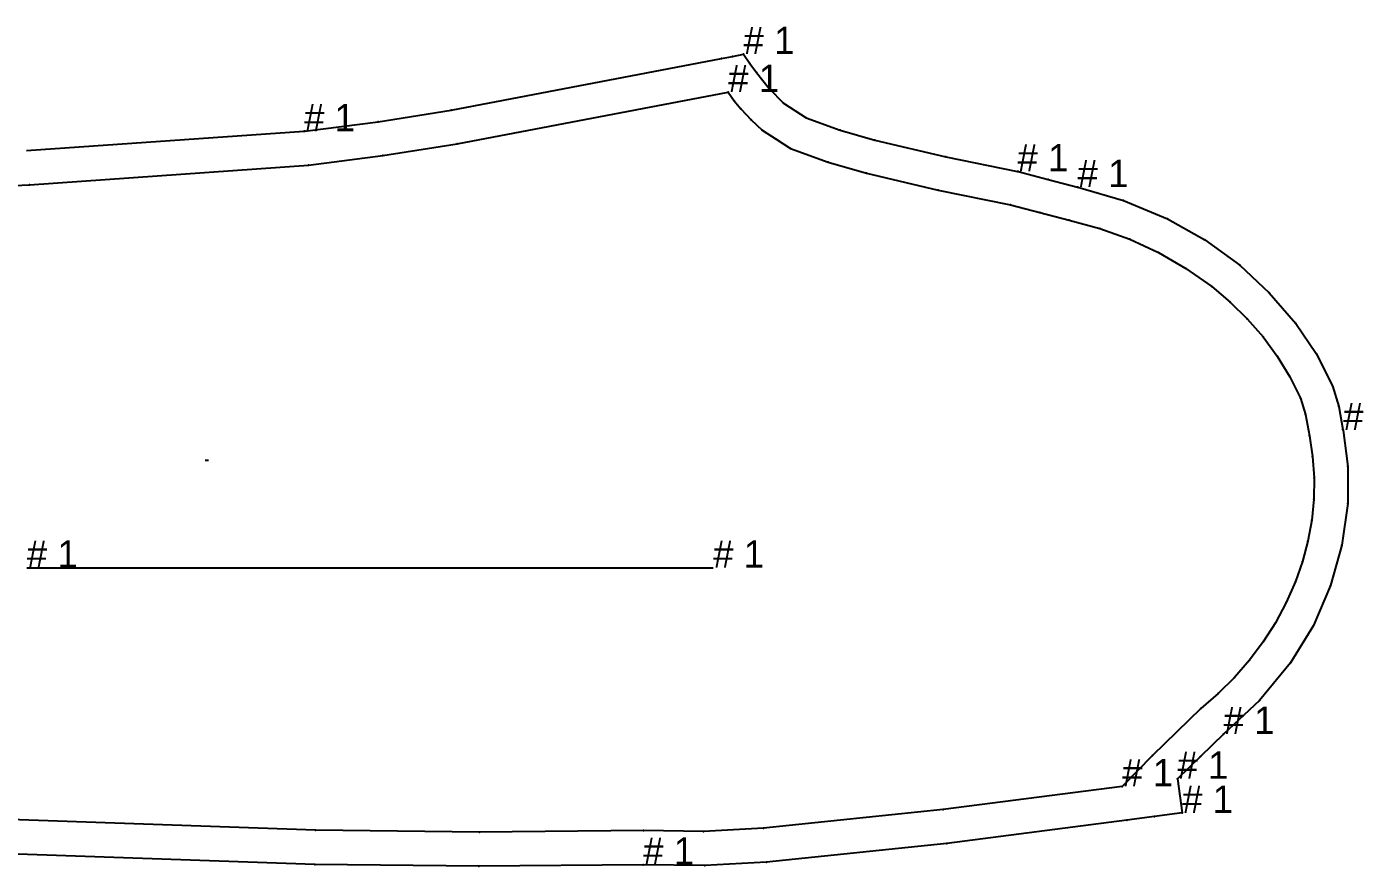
# Model space of a CAD drawing. Extents: x -10 to 11547, y -349 to 304.
# Drawn here: x 5153.4 to 5545.1, y -118.8 to 126.8 of the extents above; entities that cross this region are included whole.
import ezdxf

# ---------------------------------------------------------------- set-up
doc = ezdxf.new("R2010")
doc.units = 0

# ---------------------------------------------------------------- blocks, each defined once
blk = doc.blocks.new('SPMANICA2P-S_38')
at = {"layer": '1'}
blk.add_lwpolyline([(-94.5533, 93.4768), (-13.3414, 99.1329), (-13.1064, 99.1516), (8.3209, 101.9437), (29.7003, 105.3547), (108.8174, 120.4015), (112.0436, 121.0541), (115.2699, 121.7067), (117.1447, 119.0012), (119.0195, 116.2957), (122.7112, 111.6482), (126.9101, 107.3898), (133.5443, 103.0736), (143.5057, 99.5138), (153.7171, 96.5788), (174.4831, 91.6626), (195.4387, 87.3859), (195.6202, 87.3504), (204.3766, 85.0586), (213.0237, 82.7954), (213.1331, 82.7667), (226.4694, 78.8591), (239.3474, 73.5065), (250.2884, 67.4031), (260.4543, 59.9958), (269.1299, 51.9177), (276.8998, 42.8977), (282.8206, 34.1368), (287.6419, 24.6678), (289.4268, 18.6217), (290.6902, 11.9304), (290.7268, 11.7377), (292.1552, 1.0481), (292.0626, -9.7894), (290.3216, -21.9072), (287.0507, -33.76), (282.0117, -45.4406), (275.3125, -56.3189), (266.2246, -67.357), (255.7558, -77.1761), (255.7558, -77.1761), (249.015, -83.727), (242.2742, -90.2779), (243.6419, -100.233), (235.5367, -101.322), (227.4316, -102.4109), (174.7694, -109.1725), (121.9572, -114.6632), (103.9453, -115.6733), (85.9024, -115.4024), (85.9024, -115.4024), (37.8242, -115.8415), (-10.2504, -115.2969), (-158.7423, -110.1264)], dxfattribs=at)
at = {"layer": '14'}
blk.add_lwpolyline([(-175.5, 79.9), (-93.7428, 83.506), (-12.1, 89.2), (9.6925, 92.039), (31.4, 95.5), (110.8, 110.6), (112.5483, 108.0769), (114.5, 105.7), (117.5094, 102.5136), (120.7, 99.5), (124.85, 96.8), (129, 94.1), (139.984, 90.1523), (151.2, 86.9), (172.2182, 81.8929), (193.4, 77.6), (202, 75.35), (210.6, 73.1), (219.5536, 70.7135), (228.2672, 67.5531), (236.6712, 63.6436), (244.7018, 59.0147), (252.3, 53.7), (257.6789, 49.2001), (262.6849, 44.285), (267.2847, 38.9869), (271.4272, 33.3243), (275.1062, 27.3506), (278.3, 21.1), (279.7, 16.3), (280.9, 10.1), (281.8009, 3.9604), (282.2103, -2.2344), (282.125, -8.4424), (281.532, -14.6227), (280.4349, -20.7336), (278.8547, -26.7375), (276.8, -32.6), (274.0856, -38.7094), (270.9272, -44.6051), (267.3431, -50.2521), (263.3418, -55.6118), (258.9463, -60.653), (254.1913, -65.3569), (249.1, -69.7), (234.9, -83.5), (226.1, -92.5), (173.6729, -99.2261), (121.1, -104.7), (103.5629, -105.681), (86, -105.4), (37.9999, -105.8457), (-10, -105.3), (-158.3, -100.1)], dxfattribs=at)
at = {"layer": '2'}
for p in [(115.2699, 121.7067), (108.8174, 120.4015), (112.0436, 121.0541), (117.1447, 119.0012), (119.0195, 116.2957), (110.8, 110.6), (126.9101, 107.3898), (29.7003, 105.3547), (114.5, 105.7), (133.5443, 103.0736), (-13.1064, 99.1516), (120.7, 99.5), (31.4, 95.5), (124.85, 96.8), (129, 94.1), (153.7171, 96.5788), (-12.1, 89.2), (151.2, 86.9), (195.6202, 87.3504), (204.3766, 85.0586), (213.1331, 82.7667), (193.4, 77.6), (202, 75.35), (210.6, 73.1), (239.3474, 73.5065), (260.4543, 59.9958), (252.3, 53.7), (276.8998, 42.8977), (287.6419, 24.6678), (278.3, 21.1), (279.7, 16.3), (289.4268, 18.6217), (290.6902, 11.9304), (280.9, 10.1), (292.0626, -9.7894), (276.8, -32.6), (287.0507, -33.76), (275.3125, -56.3189), (249.1, -69.7), (255.7558, -77.1761), (234.9, -83.5), (249.015, -83.727), (226.1, -92.5), (242.2742, -90.2779), (235.5367, -101.322), (243.6419, -100.233), (-10, -105.3), (86, -105.4), (121.1, -104.7), (227.4316, -102.4109), (-10.2504, -115.2969), (85.9024, -115.4024), (121.9572, -114.6632)]:
    blk.add_point(p, dxfattribs=at)
at = {"layer": '3'}
for p in [(122.7112, 111.6482), (112.5483, 108.0769), (8.3209, 101.9437), (117.5094, 102.5136), (-13.3414, 99.1329), (143.5057, 99.5138), (9.6925, 92.039), (139.984, 90.1523), (174.4831, 91.6626), (195.4387, 87.3859), (-93.7428, 83.506), (213.0237, 82.7954), (172.2182, 81.8929), (226.4694, 78.8591), (219.5536, 70.7135), (228.2672, 67.5531), (250.2884, 67.4031), (236.6712, 63.6436), (244.7018, 59.0147), (269.1299, 51.9177), (257.6789, 49.2001), (262.6849, 44.285), (267.2847, 38.9869), (271.4272, 33.3243), (282.8206, 34.1368), (275.1062, 27.3506), (290.7268, 11.7377), (281.8009, 3.9604), (292.1552, 1.0481), (282.2103, -2.2344), (282.125, -8.4424), (281.532, -14.6227), (280.4349, -20.7336), (290.3216, -21.9072), (278.8547, -26.7375), (274.0856, -38.7094), (270.9272, -44.6051), (282.0117, -45.4406), (267.3431, -50.2521), (263.3418, -55.6118), (258.9463, -60.653), (254.1913, -65.3569), (266.2246, -67.357), (255.7558, -77.1761), (173.6729, -99.2261), (103.5629, -105.681), (37.9999, -105.8457), (174.7694, -109.1725), (37.8242, -115.8415), (85.9024, -115.4024), (103.9453, -115.6733)]:
    blk.add_point(p, dxfattribs=at)
at = {"layer": '4'}
for p in [(-13.3414, 99.1329, 10), (195.4387, 87.3859, 10), (213.0237, 82.7954, 10), (290.7268, 11.7377, 10), (255.7558, -77.1761, 10), (85.9024, -115.4024, 10)]:
    blk.add_point(p, dxfattribs=at)
at = {"layer": '5'}
blk.add_line((-42.3544, 2.9305), (-41.3544, 2.9305), dxfattribs=at)
at = {"layer": '7'}
blk.add_line((-94.478, -28.5254), (106.3785, -28.5254), dxfattribs=at)
blk = doc.blocks.new('SPMANICA2P-S_40')
at = {"layer": '1'}
blk.add_lwpolyline([(-94.5533, 93.4768), (-13.3414, 99.1329), (-13.1064, 99.1516), (8.3209, 101.9437), (29.7003, 105.3547), (108.8174, 120.4015), (112.0436, 121.0541), (115.2699, 121.7067), (117.1447, 119.0012), (119.0195, 116.2957), (122.7112, 111.6482), (126.9101, 107.3898), (133.5443, 103.0736), (143.5057, 99.5138), (153.7171, 96.5788), (174.4831, 91.6626), (195.4387, 87.3859), (195.6202, 87.3504), (204.3766, 85.0586), (213.0237, 82.7954), (213.1331, 82.7667), (226.4694, 78.8591), (239.3474, 73.5065), (250.2884, 67.4031), (260.4543, 59.9958), (269.1299, 51.9177), (276.8998, 42.8977), (282.8206, 34.1368), (287.6419, 24.6678), (289.4268, 18.6217), (290.6902, 11.9304), (290.7268, 11.7377), (292.1552, 1.0481), (292.0626, -9.7894), (290.3216, -21.9072), (287.0507, -33.76), (282.0117, -45.4406), (275.3125, -56.3189), (266.2246, -67.357), (255.7558, -77.1761), (255.7558, -77.1761), (249.015, -83.727), (242.2742, -90.2779), (243.6419, -100.233), (235.5367, -101.322), (227.4316, -102.4109), (174.7694, -109.1725), (121.9572, -114.6632), (103.9453, -115.6733), (85.9024, -115.4024), (85.9024, -115.4024), (37.8242, -115.8415), (-10.2504, -115.2969), (-158.7423, -110.1264)], dxfattribs=at)
at = {"layer": '14'}
blk.add_lwpolyline([(-175.5, 79.9), (-93.7428, 83.506), (-12.1, 89.2), (9.6925, 92.039), (31.4, 95.5), (110.8, 110.6), (112.5483, 108.0769), (114.5, 105.7), (117.5094, 102.5136), (120.7, 99.5), (124.85, 96.8), (129, 94.1), (139.984, 90.1523), (151.2, 86.9), (172.2182, 81.8929), (193.4, 77.6), (202, 75.35), (210.6, 73.1), (219.5536, 70.7135), (228.2672, 67.5531), (236.6712, 63.6436), (244.7018, 59.0147), (252.3, 53.7), (257.6789, 49.2001), (262.6849, 44.285), (267.2847, 38.9869), (271.4272, 33.3243), (275.1062, 27.3506), (278.3, 21.1), (279.7, 16.3), (280.9, 10.1), (281.8009, 3.9604), (282.2103, -2.2344), (282.125, -8.4424), (281.532, -14.6227), (280.4349, -20.7336), (278.8547, -26.7375), (276.8, -32.6), (274.0856, -38.7094), (270.9272, -44.6051), (267.3431, -50.2521), (263.3418, -55.6118), (258.9463, -60.653), (254.1913, -65.3569), (249.1, -69.7), (234.9, -83.5), (226.1, -92.5), (173.6729, -99.2261), (121.1, -104.7), (103.5629, -105.681), (86, -105.4), (37.9999, -105.8457), (-10, -105.3), (-158.3, -100.1)], dxfattribs=at)
at = {"layer": '2'}
for p in [(115.2699, 121.7067), (108.8174, 120.4015), (112.0436, 121.0541), (117.1447, 119.0012), (119.0195, 116.2957), (110.8, 110.6), (126.9101, 107.3898), (29.7003, 105.3547), (114.5, 105.7), (133.5443, 103.0736), (-13.1064, 99.1516), (120.7, 99.5), (31.4, 95.5), (124.85, 96.8), (129, 94.1), (153.7171, 96.5788), (-12.1, 89.2), (151.2, 86.9), (195.6202, 87.3504), (204.3766, 85.0586), (213.1331, 82.7667), (193.4, 77.6), (202, 75.35), (210.6, 73.1), (239.3474, 73.5065), (260.4543, 59.9958), (252.3, 53.7), (276.8998, 42.8977), (287.6419, 24.6678), (278.3, 21.1), (279.7, 16.3), (289.4268, 18.6217), (290.6902, 11.9304), (280.9, 10.1), (292.0626, -9.7894), (276.8, -32.6), (287.0507, -33.76), (275.3125, -56.3189), (249.1, -69.7), (255.7558, -77.1761), (234.9, -83.5), (249.015, -83.727), (226.1, -92.5), (242.2742, -90.2779), (235.5367, -101.322), (243.6419, -100.233), (-10, -105.3), (86, -105.4), (121.1, -104.7), (227.4316, -102.4109), (-10.2504, -115.2969), (85.9024, -115.4024), (121.9572, -114.6632)]:
    blk.add_point(p, dxfattribs=at)
at = {"layer": '3'}
for p in [(122.7112, 111.6482), (112.5483, 108.0769), (8.3209, 101.9437), (117.5094, 102.5136), (-13.3414, 99.1329), (143.5057, 99.5138), (9.6925, 92.039), (139.984, 90.1523), (174.4831, 91.6626), (195.4387, 87.3859), (-93.7428, 83.506), (213.0237, 82.7954), (172.2182, 81.8929), (226.4694, 78.8591), (219.5536, 70.7135), (228.2672, 67.5531), (250.2884, 67.4031), (236.6712, 63.6436), (244.7018, 59.0147), (269.1299, 51.9177), (257.6789, 49.2001), (262.6849, 44.285), (267.2847, 38.9869), (271.4272, 33.3243), (282.8206, 34.1368), (275.1062, 27.3506), (290.7268, 11.7377), (281.8009, 3.9604), (292.1552, 1.0481), (282.2103, -2.2344), (282.125, -8.4424), (281.532, -14.6227), (280.4349, -20.7336), (290.3216, -21.9072), (278.8547, -26.7375), (274.0856, -38.7094), (270.9272, -44.6051), (282.0117, -45.4406), (267.3431, -50.2521), (263.3418, -55.6118), (258.9463, -60.653), (254.1913, -65.3569), (266.2246, -67.357), (255.7558, -77.1761), (173.6729, -99.2261), (103.5629, -105.681), (37.9999, -105.8457), (174.7694, -109.1725), (37.8242, -115.8415), (85.9024, -115.4024), (103.9453, -115.6733)]:
    blk.add_point(p, dxfattribs=at)
at = {"layer": '4'}
for p in [(-13.3414, 99.1329, 10), (195.4387, 87.3859, 10), (213.0237, 82.7954, 10), (290.7268, 11.7377, 10), (255.7558, -77.1761, 10), (85.9024, -115.4024, 10)]:
    blk.add_point(p, dxfattribs=at)
at = {"layer": '5'}
blk.add_line((-42.3544, 2.9305), (-41.3544, 2.9305), dxfattribs=at)
at = {"layer": '7'}
blk.add_line((-94.478, -28.5254), (106.3785, -28.5254), dxfattribs=at)
blk = doc.blocks.new('SPMANICA2P-S_42')
at = {"layer": '1'}
blk.add_lwpolyline([(-94.553, 93.477), (-13.341, 99.133), (-13.106, 99.152), (8.321, 101.944), (29.7, 105.355), (108.817, 120.401), (112.044, 121.054), (115.27, 121.707), (117.145, 119.001), (119.019, 116.296), (122.711, 111.648), (126.91, 107.39), (133.544, 103.074), (143.506, 99.514), (153.717, 96.579), (174.483, 91.663), (195.439, 87.386), (195.62, 87.35), (204.377, 85.059), (213.024, 82.795), (213.133, 82.767), (226.469, 78.859), (239.347, 73.507), (250.288, 67.403), (260.454, 59.996), (269.13, 51.918), (276.9, 42.898), (282.821, 34.137), (287.642, 24.668), (289.427, 18.622), (290.69, 11.93), (290.727, 11.738), (292.155, 1.048), (292.063, -9.789), (290.322, -21.907), (287.051, -33.76), (282.012, -45.441), (275.312, -56.319), (266.225, -67.357), (255.756, -77.176), (255.7559, -77.1761), (249.015, -83.727), (242.274, -90.278), (243.642, -100.233), (235.537, -101.322), (227.432, -102.411), (174.769, -109.172), (121.957, -114.663), (103.945, -115.673), (85.902, -115.402), (85.9017, -115.402), (37.824, -115.842), (-10.25, -115.297), (-158.742, -110.126)], dxfattribs=at)
at = {"layer": '14'}
blk.add_lwpolyline([(-175.5, 79.9), (-93.743, 83.506), (-12.1, 89.2), (9.692, 92.039), (31.4, 95.5), (110.8, 110.6), (112.548, 108.077), (114.5, 105.7), (117.509, 102.514), (120.7, 99.5), (124.85, 96.8), (129, 94.1), (139.984, 90.152), (151.2, 86.9), (172.218, 81.893), (193.4, 77.6), (202, 75.35), (210.6, 73.1), (219.554, 70.714), (228.267, 67.553), (236.671, 63.644), (244.702, 59.015), (252.3, 53.7), (257.679, 49.2), (262.685, 44.285), (267.285, 38.987), (271.427, 33.324), (275.106, 27.351), (278.3, 21.1), (279.7, 16.3), (280.9, 10.1), (281.801, 3.96), (282.21, -2.234), (282.125, -8.442), (281.532, -14.623), (280.435, -20.734), (278.855, -26.738), (276.8, -32.6), (274.086, -38.709), (270.927, -44.605), (267.343, -50.252), (263.342, -55.612), (258.946, -60.653), (254.191, -65.357), (249.1, -69.7), (234.9, -83.5), (226.1, -92.5), (173.673, -99.226), (121.1, -104.7), (103.563, -105.681), (86, -105.4), (38, -105.846), (-10, -105.3), (-158.3, -100.1)], dxfattribs=at)
at = {"layer": '2'}
for p in [(115.27, 121.707), (108.817, 120.401), (112.044, 121.054), (117.145, 119.001), (119.019, 116.296), (110.8, 110.6), (126.91, 107.39), (29.7, 105.355), (114.5, 105.7), (133.544, 103.074), (-13.106, 99.152), (120.7, 99.5), (31.4, 95.5), (124.85, 96.8), (129, 94.1), (153.717, 96.579), (-12.1, 89.2), (151.2, 86.9), (195.62, 87.35), (204.377, 85.059), (213.133, 82.767), (193.4, 77.6), (202, 75.35), (210.6, 73.1), (239.347, 73.507), (260.454, 59.996), (252.3, 53.7), (276.9, 42.898), (287.642, 24.668), (278.3, 21.1), (279.7, 16.3), (289.427, 18.622), (290.69, 11.93), (280.9, 10.1), (292.063, -9.789), (276.8, -32.6), (287.051, -33.76), (275.312, -56.319), (249.1, -69.7), (255.756, -77.176), (234.9, -83.5), (249.015, -83.727), (226.1, -92.5), (242.274, -90.278), (235.537, -101.322), (243.642, -100.233), (-10, -105.3), (86, -105.4), (121.1, -104.7), (227.432, -102.411), (-10.25, -115.297), (85.902, -115.402), (121.957, -114.663)]:
    blk.add_point(p, dxfattribs=at)
at = {"layer": '3'}
for p in [(122.711, 111.648), (112.548, 108.077), (8.321, 101.944), (117.509, 102.514), (-13.341, 99.133), (143.506, 99.514), (9.692, 92.039), (139.984, 90.152), (174.483, 91.663), (195.439, 87.386), (-93.743, 83.506), (213.024, 82.795), (172.218, 81.893), (226.469, 78.859), (219.554, 70.714), (228.267, 67.553), (250.288, 67.403), (236.671, 63.644), (244.702, 59.015), (269.13, 51.918), (257.679, 49.2), (262.685, 44.285), (267.285, 38.987), (271.427, 33.324), (282.821, 34.137), (275.106, 27.351), (290.727, 11.738), (281.801, 3.96), (292.155, 1.048), (282.21, -2.234), (282.125, -8.442), (281.532, -14.623), (280.435, -20.734), (290.322, -21.907), (278.855, -26.738), (274.086, -38.709), (270.927, -44.605), (282.012, -45.441), (267.343, -50.252), (263.342, -55.612), (258.946, -60.653), (254.191, -65.357), (266.225, -67.357), (255.7559, -77.1761), (173.673, -99.226), (103.563, -105.681), (38, -105.846), (174.769, -109.172), (37.824, -115.842), (85.9017, -115.402), (103.945, -115.673)]:
    blk.add_point(p, dxfattribs=at)
at = {"layer": '4'}
for p in [(-13.341, 99.133, 10), (195.439, 87.386, 10), (213.024, 82.795, 10), (290.727, 11.738, 10), (255.7559, -77.1761, 10), (85.9017, -115.402, 10)]:
    blk.add_point(p, dxfattribs=at)
at = {"layer": '5'}
blk.add_line((-42.3544, 2.9305), (-41.3544, 2.9305), dxfattribs=at)
at = {"layer": '7'}
blk.add_line((-94.478, -28.525), (106.379, -28.525), dxfattribs=at)
at = {"layer": '1'}
for p in [(115.27, 121.707), (-13.341, 99.133), (195.439, 87.386), (213.024, 82.795), (290.727, 11.738), (255.7559, -77.1761), (242.274, -90.278), (243.642, -100.233), (85.9017, -115.402)]:
    blk.add_text('# 1', height=8, dxfattribs=at).set_placement(p)
at = {"layer": '14'}
for p in [(110.8, 110.6), (226.1, -92.5)]:
    blk.add_text('# 1', height=8, dxfattribs=at).set_placement(p)
at = {"layer": '2'}
for p in [(115.27, 121.707), (110.8, 110.6), (226.1, -92.5), (242.274, -90.278), (243.642, -100.233)]:
    blk.add_text('# 1', height=8, dxfattribs=at).set_placement(p)
at = {"layer": '3'}
for p in [(-13.341, 99.133), (195.439, 87.386), (213.024, 82.795), (290.727, 11.738), (255.7559, -77.1761), (85.9017, -115.402)]:
    blk.add_text('# 1', height=8, dxfattribs=at).set_placement(p)
at = {"layer": '4'}
for p in [(-13.341, 99.133), (195.439, 87.386), (213.024, 82.795), (290.727, 11.738), (255.7559, -77.1761), (85.9017, -115.402)]:
    blk.add_text('# 1', height=8, dxfattribs=at).set_placement(p)
at = {"layer": '7'}
for p in [(-94.478, -28.525), (106.379, -28.525)]:
    blk.add_text('# 1', height=8, dxfattribs=at).set_placement(p)
blk = doc.blocks.new('SPMANICA2P-S_44')
at = {"layer": '1'}
blk.add_lwpolyline([(-94.5533, 93.4768), (-13.3414, 99.1329), (-13.1064, 99.1516), (8.3209, 101.9437), (29.7003, 105.3547), (108.8174, 120.4015), (112.0436, 121.0541), (115.2699, 121.7067), (117.1447, 119.0012), (119.0195, 116.2957), (122.7112, 111.6482), (126.9101, 107.3898), (133.5443, 103.0736), (143.5057, 99.5138), (153.7171, 96.5788), (174.4831, 91.6626), (195.4387, 87.3859), (195.6202, 87.3504), (204.3766, 85.0586), (213.0237, 82.7954), (213.1331, 82.7667), (226.4694, 78.8591), (239.3474, 73.5065), (250.2884, 67.4031), (260.4543, 59.9958), (269.1299, 51.9177), (276.8998, 42.8977), (282.8206, 34.1368), (287.6419, 24.6678), (289.4268, 18.6217), (290.6902, 11.9304), (290.7268, 11.7377), (292.1552, 1.0481), (292.0626, -9.7894), (290.3216, -21.9072), (287.0507, -33.76), (282.0117, -45.4406), (275.3125, -56.3189), (266.2246, -67.357), (255.7558, -77.1761), (255.7558, -77.1761), (249.015, -83.727), (242.2742, -90.2779), (243.6419, -100.233), (235.5367, -101.322), (227.4316, -102.4109), (174.7694, -109.1725), (121.9572, -114.6632), (103.9453, -115.6733), (85.9024, -115.4024), (85.9024, -115.4024), (37.8242, -115.8415), (-10.2504, -115.2969), (-158.7423, -110.1264)], dxfattribs=at)
at = {"layer": '14'}
blk.add_lwpolyline([(-175.5, 79.9), (-93.7428, 83.506), (-12.1, 89.2), (9.6925, 92.039), (31.4, 95.5), (110.8, 110.6), (112.5483, 108.0769), (114.5, 105.7), (117.5094, 102.5136), (120.7, 99.5), (124.85, 96.8), (129, 94.1), (139.984, 90.1523), (151.2, 86.9), (172.2182, 81.8929), (193.4, 77.6), (202, 75.35), (210.6, 73.1), (219.5536, 70.7135), (228.2672, 67.5531), (236.6712, 63.6436), (244.7018, 59.0147), (252.3, 53.7), (257.6789, 49.2001), (262.6849, 44.285), (267.2847, 38.9869), (271.4272, 33.3243), (275.1062, 27.3506), (278.3, 21.1), (279.7, 16.3), (280.9, 10.1), (281.8009, 3.9604), (282.2103, -2.2344), (282.125, -8.4424), (281.532, -14.6227), (280.4349, -20.7336), (278.8547, -26.7375), (276.8, -32.6), (274.0856, -38.7094), (270.9272, -44.6051), (267.3431, -50.2521), (263.3418, -55.6118), (258.9463, -60.653), (254.1913, -65.3569), (249.1, -69.7), (234.9, -83.5), (226.1, -92.5), (173.6729, -99.2261), (121.1, -104.7), (103.5629, -105.681), (86, -105.4), (37.9999, -105.8457), (-10, -105.3), (-158.3, -100.1)], dxfattribs=at)
at = {"layer": '2'}
for p in [(115.2699, 121.7067), (108.8174, 120.4015), (112.0436, 121.0541), (117.1447, 119.0012), (119.0195, 116.2957), (110.8, 110.6), (126.9101, 107.3898), (29.7003, 105.3547), (114.5, 105.7), (133.5443, 103.0736), (-13.1064, 99.1516), (120.7, 99.5), (31.4, 95.5), (124.85, 96.8), (129, 94.1), (153.7171, 96.5788), (-12.1, 89.2), (151.2, 86.9), (195.6202, 87.3504), (204.3766, 85.0586), (213.1331, 82.7667), (193.4, 77.6), (202, 75.35), (210.6, 73.1), (239.3474, 73.5065), (260.4543, 59.9958), (252.3, 53.7), (276.8998, 42.8977), (287.6419, 24.6678), (278.3, 21.1), (279.7, 16.3), (289.4268, 18.6217), (290.6902, 11.9304), (280.9, 10.1), (292.0626, -9.7894), (276.8, -32.6), (287.0507, -33.76), (275.3125, -56.3189), (249.1, -69.7), (255.7558, -77.1761), (234.9, -83.5), (249.015, -83.727), (226.1, -92.5), (242.2742, -90.2779), (235.5367, -101.322), (243.6419, -100.233), (-10, -105.3), (86, -105.4), (121.1, -104.7), (227.4316, -102.4109), (-10.2504, -115.2969), (85.9024, -115.4024), (121.9572, -114.6632)]:
    blk.add_point(p, dxfattribs=at)
at = {"layer": '3'}
for p in [(122.7112, 111.6482), (112.5483, 108.0769), (8.3209, 101.9437), (117.5094, 102.5136), (-13.3414, 99.1329), (143.5057, 99.5138), (9.6925, 92.039), (139.984, 90.1523), (174.4831, 91.6626), (195.4387, 87.3859), (-93.7428, 83.506), (213.0237, 82.7954), (172.2182, 81.8929), (226.4694, 78.8591), (219.5536, 70.7135), (228.2672, 67.5531), (250.2884, 67.4031), (236.6712, 63.6436), (244.7018, 59.0147), (269.1299, 51.9177), (257.6789, 49.2001), (262.6849, 44.285), (267.2847, 38.9869), (271.4272, 33.3243), (282.8206, 34.1368), (275.1062, 27.3506), (290.7268, 11.7377), (281.8009, 3.9604), (292.1552, 1.0481), (282.2103, -2.2344), (282.125, -8.4424), (281.532, -14.6227), (280.4349, -20.7336), (290.3216, -21.9072), (278.8547, -26.7375), (274.0856, -38.7094), (270.9272, -44.6051), (282.0117, -45.4406), (267.3431, -50.2521), (263.3418, -55.6118), (258.9463, -60.653), (254.1913, -65.3569), (266.2246, -67.357), (255.7558, -77.1761), (173.6729, -99.2261), (103.5629, -105.681), (37.9999, -105.8457), (174.7694, -109.1725), (37.8242, -115.8415), (85.9024, -115.4024), (103.9453, -115.6733)]:
    blk.add_point(p, dxfattribs=at)
at = {"layer": '4'}
for p in [(-13.3414, 99.1329, 10), (195.4387, 87.3859, 10), (213.0237, 82.7954, 10), (290.7268, 11.7377, 10), (255.7558, -77.1761, 10), (85.9024, -115.4024, 10)]:
    blk.add_point(p, dxfattribs=at)
at = {"layer": '5'}
blk.add_line((-42.3544, 2.9305), (-41.3544, 2.9305), dxfattribs=at)
at = {"layer": '7'}
blk.add_line((-94.478, -28.5254), (106.3785, -28.5254), dxfattribs=at)
blk = doc.blocks.new('SPMANICA2P-S_46')
at = {"layer": '1'}
blk.add_lwpolyline([(-94.5533, 93.4768), (-13.3414, 99.1329), (-13.1064, 99.1516), (8.3209, 101.9437), (29.7003, 105.3547), (108.8174, 120.4015), (112.0436, 121.0541), (115.2699, 121.7067), (117.1447, 119.0012), (119.0195, 116.2957), (122.7112, 111.6482), (126.9101, 107.3898), (133.5443, 103.0736), (143.5057, 99.5138), (153.7171, 96.5788), (174.4831, 91.6626), (195.4387, 87.3859), (195.6202, 87.3504), (204.3766, 85.0586), (213.0237, 82.7954), (213.1331, 82.7667), (226.4694, 78.8591), (239.3474, 73.5065), (250.2884, 67.4031), (260.4543, 59.9958), (269.1299, 51.9177), (276.8998, 42.8977), (282.8206, 34.1368), (287.6419, 24.6678), (289.4268, 18.6217), (290.6902, 11.9304), (290.7268, 11.7377), (292.1552, 1.0481), (292.0626, -9.7894), (290.3216, -21.9072), (287.0507, -33.76), (282.0117, -45.4406), (275.3125, -56.3189), (266.2246, -67.357), (255.7558, -77.1761), (255.7558, -77.1761), (249.015, -83.727), (242.2742, -90.2779), (243.6419, -100.233), (235.5367, -101.322), (227.4316, -102.4109), (174.7694, -109.1725), (121.9572, -114.6632), (103.9453, -115.6733), (85.9024, -115.4024), (85.9024, -115.4024), (37.8242, -115.8415), (-10.2504, -115.2969), (-158.7423, -110.1264)], dxfattribs=at)
at = {"layer": '14'}
blk.add_lwpolyline([(-175.5, 79.9), (-93.7428, 83.506), (-12.1, 89.2), (9.6925, 92.039), (31.4, 95.5), (110.8, 110.6), (112.5483, 108.0769), (114.5, 105.7), (117.5094, 102.5136), (120.7, 99.5), (124.85, 96.8), (129, 94.1), (139.984, 90.1523), (151.2, 86.9), (172.2182, 81.8929), (193.4, 77.6), (202, 75.35), (210.6, 73.1), (219.5536, 70.7135), (228.2672, 67.5531), (236.6712, 63.6436), (244.7018, 59.0147), (252.3, 53.7), (257.6789, 49.2001), (262.6849, 44.285), (267.2847, 38.9869), (271.4272, 33.3243), (275.1062, 27.3506), (278.3, 21.1), (279.7, 16.3), (280.9, 10.1), (281.8009, 3.9604), (282.2103, -2.2344), (282.125, -8.4424), (281.532, -14.6227), (280.4349, -20.7336), (278.8547, -26.7375), (276.8, -32.6), (274.0856, -38.7094), (270.9272, -44.6051), (267.3431, -50.2521), (263.3418, -55.6118), (258.9463, -60.653), (254.1913, -65.3569), (249.1, -69.7), (234.9, -83.5), (226.1, -92.5), (173.6729, -99.2261), (121.1, -104.7), (103.5629, -105.681), (86, -105.4), (37.9999, -105.8457), (-10, -105.3), (-158.3, -100.1)], dxfattribs=at)
at = {"layer": '2'}
for p in [(115.2699, 121.7067), (108.8174, 120.4015), (112.0436, 121.0541), (117.1447, 119.0012), (119.0195, 116.2957), (110.8, 110.6), (126.9101, 107.3898), (29.7003, 105.3547), (114.5, 105.7), (133.5443, 103.0736), (-13.1064, 99.1516), (120.7, 99.5), (31.4, 95.5), (124.85, 96.8), (129, 94.1), (153.7171, 96.5788), (-12.1, 89.2), (151.2, 86.9), (195.6202, 87.3504), (204.3766, 85.0586), (213.1331, 82.7667), (193.4, 77.6), (202, 75.35), (210.6, 73.1), (239.3474, 73.5065), (260.4543, 59.9958), (252.3, 53.7), (276.8998, 42.8977), (287.6419, 24.6678), (278.3, 21.1), (279.7, 16.3), (289.4268, 18.6217), (290.6902, 11.9304), (280.9, 10.1), (292.0626, -9.7894), (276.8, -32.6), (287.0507, -33.76), (275.3125, -56.3189), (249.1, -69.7), (255.7558, -77.1761), (234.9, -83.5), (249.015, -83.727), (226.1, -92.5), (242.2742, -90.2779), (235.5367, -101.322), (243.6419, -100.233), (-10, -105.3), (86, -105.4), (121.1, -104.7), (227.4316, -102.4109), (-10.2504, -115.2969), (85.9024, -115.4024), (121.9572, -114.6632)]:
    blk.add_point(p, dxfattribs=at)
at = {"layer": '3'}
for p in [(122.7112, 111.6482), (112.5483, 108.0769), (8.3209, 101.9437), (117.5094, 102.5136), (-13.3414, 99.1329), (143.5057, 99.5138), (9.6925, 92.039), (139.984, 90.1523), (174.4831, 91.6626), (195.4387, 87.3859), (-93.7428, 83.506), (213.0237, 82.7954), (172.2182, 81.8929), (226.4694, 78.8591), (219.5536, 70.7135), (228.2672, 67.5531), (250.2884, 67.4031), (236.6712, 63.6436), (244.7018, 59.0147), (269.1299, 51.9177), (257.6789, 49.2001), (262.6849, 44.285), (267.2847, 38.9869), (271.4272, 33.3243), (282.8206, 34.1368), (275.1062, 27.3506), (290.7268, 11.7377), (281.8009, 3.9604), (292.1552, 1.0481), (282.2103, -2.2344), (282.125, -8.4424), (281.532, -14.6227), (280.4349, -20.7336), (290.3216, -21.9072), (278.8547, -26.7375), (274.0856, -38.7094), (270.9272, -44.6051), (282.0117, -45.4406), (267.3431, -50.2521), (263.3418, -55.6118), (258.9463, -60.653), (254.1913, -65.3569), (266.2246, -67.357), (255.7558, -77.1761), (173.6729, -99.2261), (103.5629, -105.681), (37.9999, -105.8457), (174.7694, -109.1725), (37.8242, -115.8415), (85.9024, -115.4024), (103.9453, -115.6733)]:
    blk.add_point(p, dxfattribs=at)
at = {"layer": '4'}
for p in [(-13.3414, 99.1329, 10), (195.4387, 87.3859, 10), (213.0237, 82.7954, 10), (290.7268, 11.7377, 10), (255.7558, -77.1761, 10), (85.9024, -115.4024, 10)]:
    blk.add_point(p, dxfattribs=at)
at = {"layer": '5'}
blk.add_line((-42.3544, 2.9305), (-41.3544, 2.9305), dxfattribs=at)
at = {"layer": '7'}
blk.add_line((-94.478, -28.5254), (106.3785, -28.5254), dxfattribs=at)
blk = doc.blocks.new('SPMANICA2P-S_48')
at = {"layer": '1'}
blk.add_lwpolyline([(-94.5533, 93.4768), (-13.3414, 99.1329), (-13.1064, 99.1516), (8.3209, 101.9437), (29.7003, 105.3547), (108.8174, 120.4015), (112.0436, 121.0541), (115.2699, 121.7067), (117.1447, 119.0012), (119.0195, 116.2957), (122.7112, 111.6482), (126.9101, 107.3898), (133.5443, 103.0736), (143.5057, 99.5138), (153.7171, 96.5788), (174.4831, 91.6626), (195.4387, 87.3859), (195.6202, 87.3504), (204.3766, 85.0586), (213.0237, 82.7954), (213.1331, 82.7667), (226.4694, 78.8591), (239.3474, 73.5065), (250.2884, 67.4031), (260.4543, 59.9958), (269.1299, 51.9177), (276.8998, 42.8977), (282.8206, 34.1368), (287.6419, 24.6678), (289.4268, 18.6217), (290.6902, 11.9304), (290.7268, 11.7377), (292.1552, 1.0481), (292.0626, -9.7894), (290.3216, -21.9072), (287.0507, -33.76), (282.0117, -45.4406), (275.3125, -56.3189), (266.2246, -67.357), (255.7558, -77.1761), (255.7558, -77.1761), (249.015, -83.727), (242.2742, -90.2779), (243.6419, -100.233), (235.5367, -101.322), (227.4316, -102.4109), (174.7694, -109.1725), (121.9572, -114.6632), (103.9453, -115.6733), (85.9024, -115.4024), (85.9024, -115.4024), (37.8242, -115.8415), (-10.2504, -115.2969), (-158.7423, -110.1264)], dxfattribs=at)
at = {"layer": '14'}
blk.add_lwpolyline([(-175.5, 79.9), (-93.7428, 83.506), (-12.1, 89.2), (9.6925, 92.039), (31.4, 95.5), (110.8, 110.6), (112.5483, 108.0769), (114.5, 105.7), (117.5094, 102.5136), (120.7, 99.5), (124.85, 96.8), (129, 94.1), (139.984, 90.1523), (151.2, 86.9), (172.2182, 81.8929), (193.4, 77.6), (202, 75.35), (210.6, 73.1), (219.5536, 70.7135), (228.2672, 67.5531), (236.6712, 63.6436), (244.7018, 59.0147), (252.3, 53.7), (257.6789, 49.2001), (262.6849, 44.285), (267.2847, 38.9869), (271.4272, 33.3243), (275.1062, 27.3506), (278.3, 21.1), (279.7, 16.3), (280.9, 10.1), (281.8009, 3.9604), (282.2103, -2.2344), (282.125, -8.4424), (281.532, -14.6227), (280.4349, -20.7336), (278.8547, -26.7375), (276.8, -32.6), (274.0856, -38.7094), (270.9272, -44.6051), (267.3431, -50.2521), (263.3418, -55.6118), (258.9463, -60.653), (254.1913, -65.3569), (249.1, -69.7), (234.9, -83.5), (226.1, -92.5), (173.6729, -99.2261), (121.1, -104.7), (103.5629, -105.681), (86, -105.4), (37.9999, -105.8457), (-10, -105.3), (-158.3, -100.1)], dxfattribs=at)
at = {"layer": '2'}
for p in [(115.2699, 121.7067), (108.8174, 120.4015), (112.0436, 121.0541), (117.1447, 119.0012), (119.0195, 116.2957), (110.8, 110.6), (126.9101, 107.3898), (29.7003, 105.3547), (114.5, 105.7), (133.5443, 103.0736), (-13.1064, 99.1516), (120.7, 99.5), (31.4, 95.5), (124.85, 96.8), (129, 94.1), (153.7171, 96.5788), (-12.1, 89.2), (151.2, 86.9), (195.6202, 87.3504), (204.3766, 85.0586), (213.1331, 82.7667), (193.4, 77.6), (202, 75.35), (210.6, 73.1), (239.3474, 73.5065), (260.4543, 59.9958), (252.3, 53.7), (276.8998, 42.8977), (287.6419, 24.6678), (278.3, 21.1), (279.7, 16.3), (289.4268, 18.6217), (290.6902, 11.9304), (280.9, 10.1), (292.0626, -9.7894), (276.8, -32.6), (287.0507, -33.76), (275.3125, -56.3189), (249.1, -69.7), (255.7558, -77.1761), (234.9, -83.5), (249.015, -83.727), (226.1, -92.5), (242.2742, -90.2779), (235.5367, -101.322), (243.6419, -100.233), (-10, -105.3), (86, -105.4), (121.1, -104.7), (227.4316, -102.4109), (-10.2504, -115.2969), (85.9024, -115.4024), (121.9572, -114.6632)]:
    blk.add_point(p, dxfattribs=at)
at = {"layer": '3'}
for p in [(122.7112, 111.6482), (112.5483, 108.0769), (8.3209, 101.9437), (117.5094, 102.5136), (-13.3414, 99.1329), (143.5057, 99.5138), (9.6925, 92.039), (139.984, 90.1523), (174.4831, 91.6626), (195.4387, 87.3859), (-93.7428, 83.506), (213.0237, 82.7954), (172.2182, 81.8929), (226.4694, 78.8591), (219.5536, 70.7135), (228.2672, 67.5531), (250.2884, 67.4031), (236.6712, 63.6436), (244.7018, 59.0147), (269.1299, 51.9177), (257.6789, 49.2001), (262.6849, 44.285), (267.2847, 38.9869), (271.4272, 33.3243), (282.8206, 34.1368), (275.1062, 27.3506), (290.7268, 11.7377), (281.8009, 3.9604), (292.1552, 1.0481), (282.2103, -2.2344), (282.125, -8.4424), (281.532, -14.6227), (280.4349, -20.7336), (290.3216, -21.9072), (278.8547, -26.7375), (274.0856, -38.7094), (270.9272, -44.6051), (282.0117, -45.4406), (267.3431, -50.2521), (263.3418, -55.6118), (258.9463, -60.653), (254.1913, -65.3569), (266.2246, -67.357), (255.7558, -77.1761), (173.6729, -99.2261), (103.5629, -105.681), (37.9999, -105.8457), (174.7694, -109.1725), (37.8242, -115.8415), (85.9024, -115.4024), (103.9453, -115.6733)]:
    blk.add_point(p, dxfattribs=at)
at = {"layer": '4'}
for p in [(-13.3414, 99.1329, 10), (195.4387, 87.3859, 10), (213.0237, 82.7954, 10), (290.7268, 11.7377, 10), (255.7558, -77.1761, 10), (85.9024, -115.4024, 10)]:
    blk.add_point(p, dxfattribs=at)
at = {"layer": '5'}
blk.add_line((-42.3544, 2.9305), (-41.3544, 2.9305), dxfattribs=at)
at = {"layer": '7'}
blk.add_line((-94.478, -28.5254), (106.3785, -28.5254), dxfattribs=at)
blk = doc.blocks.new('SPMANICA2P-S_50')
at = {"layer": '1'}
blk.add_lwpolyline([(-94.5533, 93.4768), (-13.3414, 99.1329), (-13.1064, 99.1516), (8.3209, 101.9437), (29.7003, 105.3547), (108.8174, 120.4015), (112.0436, 121.0541), (115.2699, 121.7067), (117.1447, 119.0012), (119.0195, 116.2957), (122.7112, 111.6482), (126.9101, 107.3898), (133.5443, 103.0736), (143.5057, 99.5138), (153.7171, 96.5788), (174.4831, 91.6626), (195.4387, 87.3859), (195.6202, 87.3504), (204.3766, 85.0586), (213.0237, 82.7954), (213.1331, 82.7667), (226.4694, 78.8591), (239.3474, 73.5065), (250.2884, 67.4031), (260.4543, 59.9958), (269.1299, 51.9177), (276.8998, 42.8977), (282.8206, 34.1368), (287.6419, 24.6678), (289.4268, 18.6217), (290.6902, 11.9304), (290.7268, 11.7377), (292.1552, 1.0481), (292.0626, -9.7894), (290.3216, -21.9072), (287.0507, -33.76), (282.0117, -45.4406), (275.3125, -56.3189), (266.2246, -67.357), (255.7558, -77.1761), (255.7558, -77.1761), (249.015, -83.727), (242.2742, -90.2779), (243.6419, -100.233), (235.5367, -101.322), (227.4316, -102.4109), (174.7694, -109.1725), (121.9572, -114.6632), (103.9453, -115.6733), (85.9024, -115.4024), (85.9024, -115.4024), (37.8242, -115.8415), (-10.2504, -115.2969), (-158.7423, -110.1264)], dxfattribs=at)
at = {"layer": '14'}
blk.add_lwpolyline([(-175.5, 79.9), (-93.7428, 83.506), (-12.1, 89.2), (9.6925, 92.039), (31.4, 95.5), (110.8, 110.6), (112.5483, 108.0769), (114.5, 105.7), (117.5094, 102.5136), (120.7, 99.5), (124.85, 96.8), (129, 94.1), (139.984, 90.1523), (151.2, 86.9), (172.2182, 81.8929), (193.4, 77.6), (202, 75.35), (210.6, 73.1), (219.5536, 70.7135), (228.2672, 67.5531), (236.6712, 63.6436), (244.7018, 59.0147), (252.3, 53.7), (257.6789, 49.2001), (262.6849, 44.285), (267.2847, 38.9869), (271.4272, 33.3243), (275.1062, 27.3506), (278.3, 21.1), (279.7, 16.3), (280.9, 10.1), (281.8009, 3.9604), (282.2103, -2.2344), (282.125, -8.4424), (281.532, -14.6227), (280.4349, -20.7336), (278.8547, -26.7375), (276.8, -32.6), (274.0856, -38.7094), (270.9272, -44.6051), (267.3431, -50.2521), (263.3418, -55.6118), (258.9463, -60.653), (254.1913, -65.3569), (249.1, -69.7), (234.9, -83.5), (226.1, -92.5), (173.6729, -99.2261), (121.1, -104.7), (103.5629, -105.681), (86, -105.4), (37.9999, -105.8457), (-10, -105.3), (-158.3, -100.1)], dxfattribs=at)
at = {"layer": '2'}
for p in [(115.2699, 121.7067), (108.8174, 120.4015), (112.0436, 121.0541), (117.1447, 119.0012), (119.0195, 116.2957), (110.8, 110.6), (126.9101, 107.3898), (29.7003, 105.3547), (114.5, 105.7), (133.5443, 103.0736), (-13.1064, 99.1516), (120.7, 99.5), (31.4, 95.5), (124.85, 96.8), (129, 94.1), (153.7171, 96.5788), (-12.1, 89.2), (151.2, 86.9), (195.6202, 87.3504), (204.3766, 85.0586), (213.1331, 82.7667), (193.4, 77.6), (202, 75.35), (210.6, 73.1), (239.3474, 73.5065), (260.4543, 59.9958), (252.3, 53.7), (276.8998, 42.8977), (287.6419, 24.6678), (278.3, 21.1), (279.7, 16.3), (289.4268, 18.6217), (290.6902, 11.9304), (280.9, 10.1), (292.0626, -9.7894), (276.8, -32.6), (287.0507, -33.76), (275.3125, -56.3189), (249.1, -69.7), (255.7558, -77.1761), (234.9, -83.5), (249.015, -83.727), (226.1, -92.5), (242.2742, -90.2779), (235.5367, -101.322), (243.6419, -100.233), (-10, -105.3), (86, -105.4), (121.1, -104.7), (227.4316, -102.4109), (-10.2504, -115.2969), (85.9024, -115.4024), (121.9572, -114.6632)]:
    blk.add_point(p, dxfattribs=at)
at = {"layer": '3'}
for p in [(122.7112, 111.6482), (112.5483, 108.0769), (8.3209, 101.9437), (117.5094, 102.5136), (-13.3414, 99.1329), (143.5057, 99.5138), (9.6925, 92.039), (139.984, 90.1523), (174.4831, 91.6626), (195.4387, 87.3859), (-93.7428, 83.506), (213.0237, 82.7954), (172.2182, 81.8929), (226.4694, 78.8591), (219.5536, 70.7135), (228.2672, 67.5531), (250.2884, 67.4031), (236.6712, 63.6436), (244.7018, 59.0147), (269.1299, 51.9177), (257.6789, 49.2001), (262.6849, 44.285), (267.2847, 38.9869), (271.4272, 33.3243), (282.8206, 34.1368), (275.1062, 27.3506), (290.7268, 11.7377), (281.8009, 3.9604), (292.1552, 1.0481), (282.2103, -2.2344), (282.125, -8.4424), (281.532, -14.6227), (280.4349, -20.7336), (290.3216, -21.9072), (278.8547, -26.7375), (274.0856, -38.7094), (270.9272, -44.6051), (282.0117, -45.4406), (267.3431, -50.2521), (263.3418, -55.6118), (258.9463, -60.653), (254.1913, -65.3569), (266.2246, -67.357), (255.7558, -77.1761), (173.6729, -99.2261), (103.5629, -105.681), (37.9999, -105.8457), (174.7694, -109.1725), (37.8242, -115.8415), (85.9024, -115.4024), (103.9453, -115.6733)]:
    blk.add_point(p, dxfattribs=at)
at = {"layer": '4'}
for p in [(-13.3414, 99.1329, 10), (195.4387, 87.3859, 10), (213.0237, 82.7954, 10), (290.7268, 11.7377, 10), (255.7558, -77.1761, 10), (85.9024, -115.4024, 10)]:
    blk.add_point(p, dxfattribs=at)
at = {"layer": '5'}
blk.add_line((-42.3544, 2.9305), (-41.3544, 2.9305), dxfattribs=at)
at = {"layer": '7'}
blk.add_line((-94.478, -28.5254), (106.3785, -28.5254), dxfattribs=at)
blk = doc.blocks.new('SPMANICA2P-S_52')
at = {"layer": '1'}
blk.add_lwpolyline([(-94.5533, 93.4768), (-13.3414, 99.1329), (-13.1064, 99.1516), (8.3209, 101.9437), (29.7003, 105.3547), (108.8174, 120.4015), (112.0436, 121.0541), (115.2699, 121.7067), (117.1447, 119.0012), (119.0195, 116.2957), (122.7112, 111.6482), (126.9101, 107.3898), (133.5443, 103.0736), (143.5057, 99.5138), (153.7171, 96.5788), (174.4831, 91.6626), (195.4387, 87.3859), (195.6202, 87.3504), (204.3766, 85.0586), (213.0237, 82.7954), (213.1331, 82.7667), (226.4694, 78.8591), (239.3474, 73.5065), (250.2884, 67.4031), (260.4543, 59.9958), (269.1299, 51.9177), (276.8998, 42.8977), (282.8206, 34.1368), (287.6419, 24.6678), (289.4268, 18.6217), (290.6902, 11.9304), (290.7268, 11.7377), (292.1552, 1.0481), (292.0626, -9.7894), (290.3216, -21.9072), (287.0507, -33.76), (282.0117, -45.4406), (275.3125, -56.3189), (266.2246, -67.357), (255.7558, -77.1761), (255.7558, -77.1761), (249.015, -83.727), (242.2742, -90.2779), (243.6419, -100.233), (235.5367, -101.322), (227.4316, -102.4109), (174.7694, -109.1725), (121.9572, -114.6632), (103.9453, -115.6733), (85.9024, -115.4024), (85.9024, -115.4024), (37.8242, -115.8415), (-10.2504, -115.2969), (-158.7423, -110.1264)], dxfattribs=at)
at = {"layer": '14'}
blk.add_lwpolyline([(-175.5, 79.9), (-93.7428, 83.506), (-12.1, 89.2), (9.6925, 92.039), (31.4, 95.5), (110.8, 110.6), (112.5483, 108.0769), (114.5, 105.7), (117.5094, 102.5136), (120.7, 99.5), (124.85, 96.8), (129, 94.1), (139.984, 90.1523), (151.2, 86.9), (172.2182, 81.8929), (193.4, 77.6), (202, 75.35), (210.6, 73.1), (219.5536, 70.7135), (228.2672, 67.5531), (236.6712, 63.6436), (244.7018, 59.0147), (252.3, 53.7), (257.6789, 49.2001), (262.6849, 44.285), (267.2847, 38.9869), (271.4272, 33.3243), (275.1062, 27.3506), (278.3, 21.1), (279.7, 16.3), (280.9, 10.1), (281.8009, 3.9604), (282.2103, -2.2344), (282.125, -8.4424), (281.532, -14.6227), (280.4349, -20.7336), (278.8547, -26.7375), (276.8, -32.6), (274.0856, -38.7094), (270.9272, -44.6051), (267.3431, -50.2521), (263.3418, -55.6118), (258.9463, -60.653), (254.1913, -65.3569), (249.1, -69.7), (234.9, -83.5), (226.1, -92.5), (173.6729, -99.2261), (121.1, -104.7), (103.5629, -105.681), (86, -105.4), (37.9999, -105.8457), (-10, -105.3), (-158.3, -100.1)], dxfattribs=at)
at = {"layer": '2'}
for p in [(115.2699, 121.7067), (108.8174, 120.4015), (112.0436, 121.0541), (117.1447, 119.0012), (119.0195, 116.2957), (110.8, 110.6), (126.9101, 107.3898), (29.7003, 105.3547), (114.5, 105.7), (133.5443, 103.0736), (-13.1064, 99.1516), (120.7, 99.5), (31.4, 95.5), (124.85, 96.8), (129, 94.1), (153.7171, 96.5788), (-12.1, 89.2), (151.2, 86.9), (195.6202, 87.3504), (204.3766, 85.0586), (213.1331, 82.7667), (193.4, 77.6), (202, 75.35), (210.6, 73.1), (239.3474, 73.5065), (260.4543, 59.9958), (252.3, 53.7), (276.8998, 42.8977), (287.6419, 24.6678), (278.3, 21.1), (279.7, 16.3), (289.4268, 18.6217), (290.6902, 11.9304), (280.9, 10.1), (292.0626, -9.7894), (276.8, -32.6), (287.0507, -33.76), (275.3125, -56.3189), (249.1, -69.7), (255.7558, -77.1761), (234.9, -83.5), (249.015, -83.727), (226.1, -92.5), (242.2742, -90.2779), (235.5367, -101.322), (243.6419, -100.233), (-10, -105.3), (86, -105.4), (121.1, -104.7), (227.4316, -102.4109), (-10.2504, -115.2969), (85.9024, -115.4024), (121.9572, -114.6632)]:
    blk.add_point(p, dxfattribs=at)
at = {"layer": '3'}
for p in [(122.7112, 111.6482), (112.5483, 108.0769), (8.3209, 101.9437), (117.5094, 102.5136), (-13.3414, 99.1329), (143.5057, 99.5138), (9.6925, 92.039), (139.984, 90.1523), (174.4831, 91.6626), (195.4387, 87.3859), (-93.7428, 83.506), (213.0237, 82.7954), (172.2182, 81.8929), (226.4694, 78.8591), (219.5536, 70.7135), (228.2672, 67.5531), (250.2884, 67.4031), (236.6712, 63.6436), (244.7018, 59.0147), (269.1299, 51.9177), (257.6789, 49.2001), (262.6849, 44.285), (267.2847, 38.9869), (271.4272, 33.3243), (282.8206, 34.1368), (275.1062, 27.3506), (290.7268, 11.7377), (281.8009, 3.9604), (292.1552, 1.0481), (282.2103, -2.2344), (282.125, -8.4424), (281.532, -14.6227), (280.4349, -20.7336), (290.3216, -21.9072), (278.8547, -26.7375), (274.0856, -38.7094), (270.9272, -44.6051), (282.0117, -45.4406), (267.3431, -50.2521), (263.3418, -55.6118), (258.9463, -60.653), (254.1913, -65.3569), (266.2246, -67.357), (255.7558, -77.1761), (173.6729, -99.2261), (103.5629, -105.681), (37.9999, -105.8457), (174.7694, -109.1725), (37.8242, -115.8415), (85.9024, -115.4024), (103.9453, -115.6733)]:
    blk.add_point(p, dxfattribs=at)
at = {"layer": '4'}
for p in [(-13.3414, 99.1329, 10), (195.4387, 87.3859, 10), (213.0237, 82.7954, 10), (290.7268, 11.7377, 10), (255.7558, -77.1761, 10), (85.9024, -115.4024, 10)]:
    blk.add_point(p, dxfattribs=at)
at = {"layer": '5'}
blk.add_line((-42.3544, 2.9305), (-41.3544, 2.9305), dxfattribs=at)
at = {"layer": '7'}
blk.add_line((-94.478, -28.5254), (106.3785, -28.5254), dxfattribs=at)
blk = doc.blocks.new('SPMANICA2P-S_54')
at = {"layer": '1'}
blk.add_lwpolyline([(-94.5533, 93.4768), (-13.3414, 99.1329), (-13.1064, 99.1516), (8.3209, 101.9437), (29.7003, 105.3547), (108.8174, 120.4015), (112.0436, 121.0541), (115.2699, 121.7067), (117.1447, 119.0012), (119.0195, 116.2957), (122.7112, 111.6482), (126.9101, 107.3898), (133.5443, 103.0736), (143.5057, 99.5138), (153.7171, 96.5788), (174.4831, 91.6626), (195.4387, 87.3859), (195.6202, 87.3504), (204.3766, 85.0586), (213.0237, 82.7954), (213.1331, 82.7667), (226.4694, 78.8591), (239.3474, 73.5065), (250.2884, 67.4031), (260.4543, 59.9958), (269.1299, 51.9177), (276.8998, 42.8977), (282.8206, 34.1368), (287.6419, 24.6678), (289.4268, 18.6217), (290.6902, 11.9304), (290.7268, 11.7377), (292.1552, 1.0481), (292.0626, -9.7894), (290.3216, -21.9072), (287.0507, -33.76), (282.0117, -45.4406), (275.3125, -56.3189), (266.2246, -67.357), (255.7558, -77.1761), (255.7558, -77.1761), (249.015, -83.727), (242.2742, -90.2779), (243.6419, -100.233), (235.5367, -101.322), (227.4316, -102.4109), (174.7694, -109.1725), (121.9572, -114.6632), (103.9453, -115.6733), (85.9024, -115.4024), (85.9024, -115.4024), (37.8242, -115.8415), (-10.2504, -115.2969), (-158.7423, -110.1264)], dxfattribs=at)
at = {"layer": '14'}
blk.add_lwpolyline([(-175.5, 79.9), (-93.7428, 83.506), (-12.1, 89.2), (9.6925, 92.039), (31.4, 95.5), (110.8, 110.6), (112.5483, 108.0769), (114.5, 105.7), (117.5094, 102.5136), (120.7, 99.5), (124.85, 96.8), (129, 94.1), (139.984, 90.1523), (151.2, 86.9), (172.2182, 81.8929), (193.4, 77.6), (202, 75.35), (210.6, 73.1), (219.5536, 70.7135), (228.2672, 67.5531), (236.6712, 63.6436), (244.7018, 59.0147), (252.3, 53.7), (257.6789, 49.2001), (262.6849, 44.285), (267.2847, 38.9869), (271.4272, 33.3243), (275.1062, 27.3506), (278.3, 21.1), (279.7, 16.3), (280.9, 10.1), (281.8009, 3.9604), (282.2103, -2.2344), (282.125, -8.4424), (281.532, -14.6227), (280.4349, -20.7336), (278.8547, -26.7375), (276.8, -32.6), (274.0856, -38.7094), (270.9272, -44.6051), (267.3431, -50.2521), (263.3418, -55.6118), (258.9463, -60.653), (254.1913, -65.3569), (249.1, -69.7), (234.9, -83.5), (226.1, -92.5), (173.6729, -99.2261), (121.1, -104.7), (103.5629, -105.681), (86, -105.4), (37.9999, -105.8457), (-10, -105.3), (-158.3, -100.1)], dxfattribs=at)
at = {"layer": '2'}
for p in [(115.2699, 121.7067), (108.8174, 120.4015), (112.0436, 121.0541), (117.1447, 119.0012), (119.0195, 116.2957), (110.8, 110.6), (126.9101, 107.3898), (29.7003, 105.3547), (114.5, 105.7), (133.5443, 103.0736), (-13.1064, 99.1516), (120.7, 99.5), (31.4, 95.5), (124.85, 96.8), (129, 94.1), (153.7171, 96.5788), (-12.1, 89.2), (151.2, 86.9), (195.6202, 87.3504), (204.3766, 85.0586), (213.1331, 82.7667), (193.4, 77.6), (202, 75.35), (210.6, 73.1), (239.3474, 73.5065), (260.4543, 59.9958), (252.3, 53.7), (276.8998, 42.8977), (287.6419, 24.6678), (278.3, 21.1), (279.7, 16.3), (289.4268, 18.6217), (290.6902, 11.9304), (280.9, 10.1), (292.0626, -9.7894), (276.8, -32.6), (287.0507, -33.76), (275.3125, -56.3189), (249.1, -69.7), (255.7558, -77.1761), (234.9, -83.5), (249.015, -83.727), (226.1, -92.5), (242.2742, -90.2779), (235.5367, -101.322), (243.6419, -100.233), (-10, -105.3), (86, -105.4), (121.1, -104.7), (227.4316, -102.4109), (-10.2504, -115.2969), (85.9024, -115.4024), (121.9572, -114.6632)]:
    blk.add_point(p, dxfattribs=at)
at = {"layer": '3'}
for p in [(122.7112, 111.6482), (112.5483, 108.0769), (8.3209, 101.9437), (117.5094, 102.5136), (-13.3414, 99.1329), (143.5057, 99.5138), (9.6925, 92.039), (139.984, 90.1523), (174.4831, 91.6626), (195.4387, 87.3859), (-93.7428, 83.506), (213.0237, 82.7954), (172.2182, 81.8929), (226.4694, 78.8591), (219.5536, 70.7135), (228.2672, 67.5531), (250.2884, 67.4031), (236.6712, 63.6436), (244.7018, 59.0147), (269.1299, 51.9177), (257.6789, 49.2001), (262.6849, 44.285), (267.2847, 38.9869), (271.4272, 33.3243), (282.8206, 34.1368), (275.1062, 27.3506), (290.7268, 11.7377), (281.8009, 3.9604), (292.1552, 1.0481), (282.2103, -2.2344), (282.125, -8.4424), (281.532, -14.6227), (280.4349, -20.7336), (290.3216, -21.9072), (278.8547, -26.7375), (274.0856, -38.7094), (270.9272, -44.6051), (282.0117, -45.4406), (267.3431, -50.2521), (263.3418, -55.6118), (258.9463, -60.653), (254.1913, -65.3569), (266.2246, -67.357), (255.7558, -77.1761), (173.6729, -99.2261), (103.5629, -105.681), (37.9999, -105.8457), (174.7694, -109.1725), (37.8242, -115.8415), (85.9024, -115.4024), (103.9453, -115.6733)]:
    blk.add_point(p, dxfattribs=at)
at = {"layer": '4'}
for p in [(-13.3414, 99.1329, 10), (195.4387, 87.3859, 10), (213.0237, 82.7954, 10), (290.7268, 11.7377, 10), (255.7558, -77.1761, 10), (85.9024, -115.4024, 10)]:
    blk.add_point(p, dxfattribs=at)
at = {"layer": '5'}
blk.add_line((-42.3544, 2.9305), (-41.3544, 2.9305), dxfattribs=at)
at = {"layer": '7'}
blk.add_line((-94.478, -28.5254), (106.3785, -28.5254), dxfattribs=at)
blk = doc.blocks.new('SPMANICA2P-S_56')
at = {"layer": '1'}
blk.add_lwpolyline([(-94.5533, 93.4768), (-13.3414, 99.1329), (-13.1064, 99.1516), (8.3209, 101.9437), (29.7003, 105.3547), (108.8174, 120.4015), (112.0436, 121.0541), (115.2699, 121.7067), (117.1447, 119.0012), (119.0195, 116.2957), (122.7112, 111.6482), (126.9101, 107.3898), (133.5443, 103.0736), (143.5057, 99.5138), (153.7171, 96.5788), (174.4831, 91.6626), (195.4387, 87.3859), (195.6202, 87.3504), (204.3766, 85.0586), (213.0237, 82.7954), (213.1331, 82.7667), (226.4694, 78.8591), (239.3474, 73.5065), (250.2884, 67.4031), (260.4543, 59.9958), (269.1299, 51.9177), (276.8998, 42.8977), (282.8206, 34.1368), (287.6419, 24.6678), (289.4268, 18.6217), (290.6902, 11.9304), (290.7268, 11.7377), (292.1552, 1.0481), (292.0626, -9.7894), (290.3216, -21.9072), (287.0507, -33.76), (282.0117, -45.4406), (275.3125, -56.3189), (266.2246, -67.357), (255.7558, -77.1761), (255.7558, -77.1761), (249.015, -83.727), (242.2742, -90.2779), (243.6419, -100.233), (235.5367, -101.322), (227.4316, -102.4109), (174.7694, -109.1725), (121.9572, -114.6632), (103.9453, -115.6733), (85.9024, -115.4024), (85.9024, -115.4024), (37.8242, -115.8415), (-10.2504, -115.2969), (-158.7423, -110.1264)], dxfattribs=at)
at = {"layer": '14'}
blk.add_lwpolyline([(-175.5, 79.9), (-93.7428, 83.506), (-12.1, 89.2), (9.6925, 92.039), (31.4, 95.5), (110.8, 110.6), (112.5483, 108.0769), (114.5, 105.7), (117.5094, 102.5136), (120.7, 99.5), (124.85, 96.8), (129, 94.1), (139.984, 90.1523), (151.2, 86.9), (172.2182, 81.8929), (193.4, 77.6), (202, 75.35), (210.6, 73.1), (219.5536, 70.7135), (228.2672, 67.5531), (236.6712, 63.6436), (244.7018, 59.0147), (252.3, 53.7), (257.6789, 49.2001), (262.6849, 44.285), (267.2847, 38.9869), (271.4272, 33.3243), (275.1062, 27.3506), (278.3, 21.1), (279.7, 16.3), (280.9, 10.1), (281.8009, 3.9604), (282.2103, -2.2344), (282.125, -8.4424), (281.532, -14.6227), (280.4349, -20.7336), (278.8547, -26.7375), (276.8, -32.6), (274.0856, -38.7094), (270.9272, -44.6051), (267.3431, -50.2521), (263.3418, -55.6118), (258.9463, -60.653), (254.1913, -65.3569), (249.1, -69.7), (234.9, -83.5), (226.1, -92.5), (173.6729, -99.2261), (121.1, -104.7), (103.5629, -105.681), (86, -105.4), (37.9999, -105.8457), (-10, -105.3), (-158.3, -100.1)], dxfattribs=at)
at = {"layer": '2'}
for p in [(115.2699, 121.7067), (108.8174, 120.4015), (112.0436, 121.0541), (117.1447, 119.0012), (119.0195, 116.2957), (110.8, 110.6), (126.9101, 107.3898), (29.7003, 105.3547), (114.5, 105.7), (133.5443, 103.0736), (-13.1064, 99.1516), (120.7, 99.5), (31.4, 95.5), (124.85, 96.8), (129, 94.1), (153.7171, 96.5788), (-12.1, 89.2), (151.2, 86.9), (195.6202, 87.3504), (204.3766, 85.0586), (213.1331, 82.7667), (193.4, 77.6), (202, 75.35), (210.6, 73.1), (239.3474, 73.5065), (260.4543, 59.9958), (252.3, 53.7), (276.8998, 42.8977), (287.6419, 24.6678), (278.3, 21.1), (279.7, 16.3), (289.4268, 18.6217), (290.6902, 11.9304), (280.9, 10.1), (292.0626, -9.7894), (276.8, -32.6), (287.0507, -33.76), (275.3125, -56.3189), (249.1, -69.7), (255.7558, -77.1761), (234.9, -83.5), (249.015, -83.727), (226.1, -92.5), (242.2742, -90.2779), (235.5367, -101.322), (243.6419, -100.233), (-10, -105.3), (86, -105.4), (121.1, -104.7), (227.4316, -102.4109), (-10.2504, -115.2969), (85.9024, -115.4024), (121.9572, -114.6632)]:
    blk.add_point(p, dxfattribs=at)
at = {"layer": '3'}
for p in [(122.7112, 111.6482), (112.5483, 108.0769), (8.3209, 101.9437), (117.5094, 102.5136), (-13.3414, 99.1329), (143.5057, 99.5138), (9.6925, 92.039), (139.984, 90.1523), (174.4831, 91.6626), (195.4387, 87.3859), (-93.7428, 83.506), (213.0237, 82.7954), (172.2182, 81.8929), (226.4694, 78.8591), (219.5536, 70.7135), (228.2672, 67.5531), (250.2884, 67.4031), (236.6712, 63.6436), (244.7018, 59.0147), (269.1299, 51.9177), (257.6789, 49.2001), (262.6849, 44.285), (267.2847, 38.9869), (271.4272, 33.3243), (282.8206, 34.1368), (275.1062, 27.3506), (290.7268, 11.7377), (281.8009, 3.9604), (292.1552, 1.0481), (282.2103, -2.2344), (282.125, -8.4424), (281.532, -14.6227), (280.4349, -20.7336), (290.3216, -21.9072), (278.8547, -26.7375), (274.0856, -38.7094), (270.9272, -44.6051), (282.0117, -45.4406), (267.3431, -50.2521), (263.3418, -55.6118), (258.9463, -60.653), (254.1913, -65.3569), (266.2246, -67.357), (255.7558, -77.1761), (173.6729, -99.2261), (103.5629, -105.681), (37.9999, -105.8457), (174.7694, -109.1725), (37.8242, -115.8415), (85.9024, -115.4024), (103.9453, -115.6733)]:
    blk.add_point(p, dxfattribs=at)
at = {"layer": '4'}
for p in [(-13.3414, 99.1329, 10), (195.4387, 87.3859, 10), (213.0237, 82.7954, 10), (290.7268, 11.7377, 10), (255.7558, -77.1761, 10), (85.9024, -115.4024, 10)]:
    blk.add_point(p, dxfattribs=at)
at = {"layer": '5'}
blk.add_line((-42.3544, 2.9305), (-41.3544, 2.9305), dxfattribs=at)
at = {"layer": '7'}
blk.add_line((-94.478, -28.5254), (106.3785, -28.5254), dxfattribs=at)

msp = doc.modelspace()

# ---------------------------------------------------------------- block references
at = {"layer": '1'}
for name in ['SPMANICA2P-S_42', 'SPMANICA2P-S_38', 'SPMANICA2P-S_40', 'SPMANICA2P-S_44', 'SPMANICA2P-S_46', 'SPMANICA2P-S_48', 'SPMANICA2P-S_50', 'SPMANICA2P-S_52', 'SPMANICA2P-S_54', 'SPMANICA2P-S_56']:
    msp.add_blockref(name, (5247.9077, -2.9305), dxfattribs=at)

doc.saveas('drawing.dxf')
